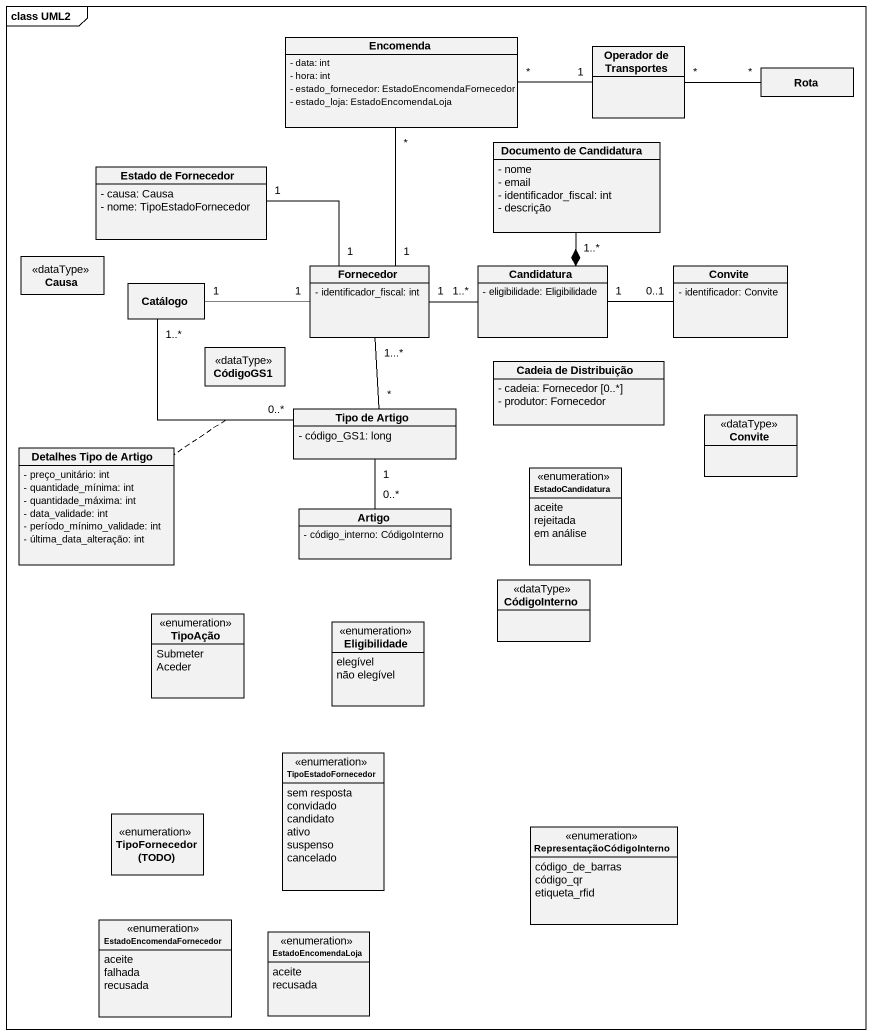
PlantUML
@startuml
mainframe class UML2
hide circle
hide empty members
skinparam classAttributeIconSize 0
class Encomenda {
  - data: int
  - hora: int
  - estado_fornecedor: EstadoEncomendaFornecedor
  - estado_loja: EstadoEncomendaLoja
}
class "Operador de Transportes" as Operador_de_Transportes
class Rota
class "Estado de Fornecedor" as Estado_de_Fornecedor {
  - causa: Causa
  - nome: TipoEstadoFornecedor
}
class "Documento de Candidatura" as Documento_de_Candidatura {
  - nome
  - email
  - identificador_fiscal: int
  - descrição
}
class Causa <<dataType>>
class Fornecedor {
  - identificador_fiscal: int
}
class Candidatura {
  - eligibilidade: Eligibilidade
}
class Convite {
  - identificador: Convite
}
class Catálogo
class CódigoGS1 <<dataType>>
class "Cadeia de Distribuição" as Cadeia_de_Distribuição {
  - cadeia: Fornecedor [0..*]
  - produtor: Fornecedor
}
class "Tipo de Artigo" as Tipo_de_Artigo {
  - código_GS1: long
}
class "Convite" as Convite_2 <<dataType>>
class "Detalhes Tipo de Artigo" as Detalhes_Tipo_de_Artigo {
  - preço_unitário: int
  - quantidade_mínima: int
  - quantidade_máxima: int
  - data_validade: int
  - período_mínimo_validade: int
  - última_data_alteração: int
}
class Artigo {
  - código_interno: CódigoInterno
}
enum EstadoCandidatura {
  aceite
  rejeitada
  em análise
}
class CódigoInterno <<dataType>>
enum TipoAção {
  Submeter
  Aceder
}
enum Eligibilidade {
  elegível
  não elegível
}
enum TipoEstadoFornecedor {
  sem resposta
  convidado
  candidato
  ativo
  suspenso
  cancelado
}
enum "TipoFornecedor (TODO)" as TipoFornecedor_TODO
enum RepresentaçãoCódigoInterno {
  código_de_barras
  código_qr
  etiqueta_rfid
}
enum EstadoEncomendaFornecedor {
  aceite
  falhada
  recusada
}
enum EstadoEncomendaLoja {
  aceite
  recusada
}
Encomenda "*" -- "1" Fornecedor
Operador_de_Transportes "1" -left- "*" Encomenda
Operador_de_Transportes "*" -right- "*" Rota
Estado_de_Fornecedor "1" -right- "1" Fornecedor
Documento_de_Candidatura "1..*" --* Candidatura
Fornecedor "1" -right- "1..*" Candidatura
Fornecedor "1...*" -- "*" Tipo_de_Artigo
Convite "0..1" -left- "1" Candidatura
Catálogo "1" -right- "1" Fornecedor
Tipo_de_Artigo "0..*" -up- "1..*" Catálogo
(Tipo_de_Artigo, Catálogo) .. Detalhes_Tipo_de_Artigo
Tipo_de_Artigo "1" -- "0..*" Artigo
@enduml
